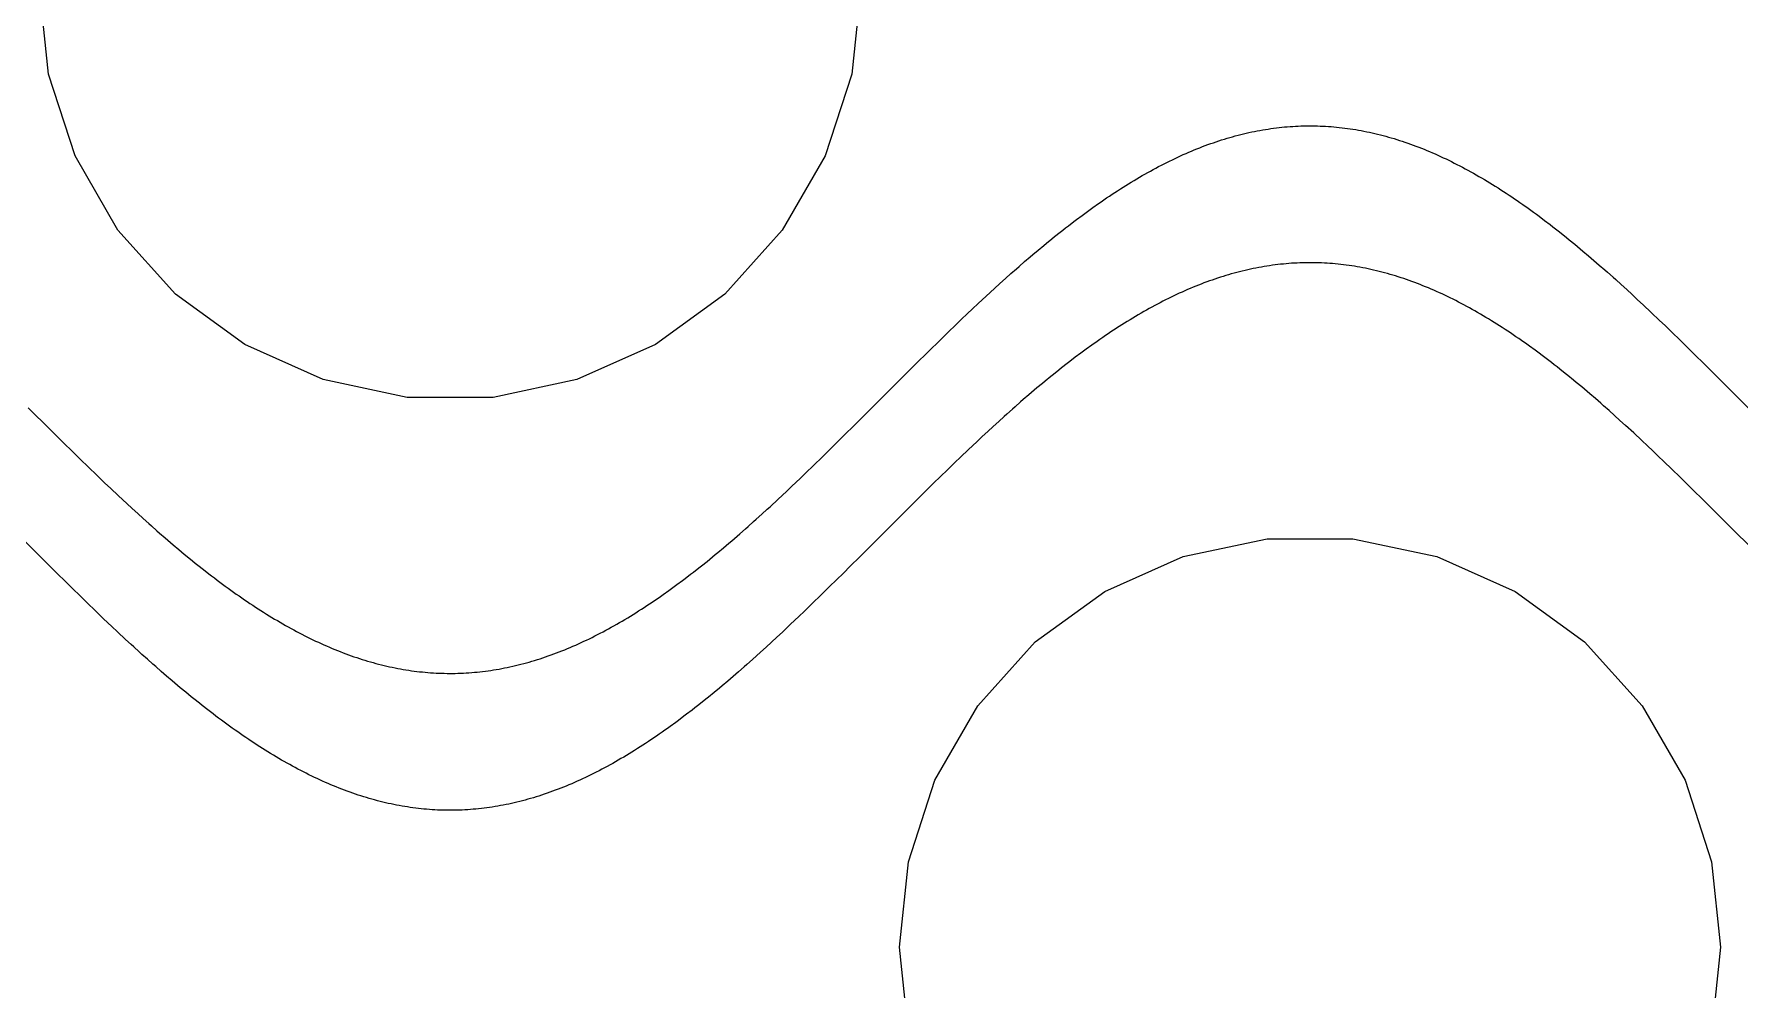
# Model space of a CAD drawing. Header units: metres. Extents: x -75 to 75, y 0 to 231.
# Drawn here: x -23.31 to 7.85, y 69.22 to 86.67 of the extents above; entities that cross this region are included whole.
import ezdxf

# ---------------------------------------------------------------- set-up
doc = ezdxf.new("R2010")
doc.units = ezdxf.units.M

msp = doc.modelspace()

# ---------------------------------------------------------------- linework, layer by layer
for p, q in [((-23.0441, 85.9407), (-23.2079, 87.5)), ((-8.20793, 87.5), (-8.37181, 85.9407)), ((-22.5595, 84.4495), (-23.0441, 85.9407)), ((-8.37181, 85.9407), (-8.85635, 84.4495)), ((-1.61369, 84.7418), (-1.56364, 84.7575)), ((-1.56364, 84.7575), (-1.51367, 84.7726)), ((-1.51367, 84.7726), (-1.4637, 84.7872)), ((-1.4637, 84.7872), (-1.41365, 84.8014)), ((-1.41365, 84.8014), (-1.36368, 84.8151)), ((-1.36368, 84.8151), (-1.31371, 84.8283)), ((-1.31371, 84.8283), (-1.26366, 84.8411)), ((-1.26366, 84.8411), (-1.21368, 84.8534)), ((-1.21368, 84.8534), (-1.16364, 84.8652)), ((-1.16364, 84.8652), (-1.11366, 84.8764)), ((-1.11366, 84.8764), (-1.06369, 84.8872)), ((-1.06369, 84.8872), (-1.01364, 84.8975)), ((-1.01364, 84.8975), (-0.963669, 84.9074)), ((-0.963669, 84.9074), (-0.913696, 84.9167)), ((-0.913696, 84.9167), (-0.863647, 84.9255)), ((-0.863647, 84.9255), (-0.813675, 84.9339)), ((-0.813675, 84.9339), (-0.763702, 84.9418)), ((-0.763702, 84.9418), (-0.713654, 84.9491)), ((-0.713654, 84.9491), (-0.663681, 84.956)), ((-0.663681, 84.956), (-0.613632, 84.9623)), ((-0.613632, 84.9623), (-0.56366, 84.9682)), ((-0.56366, 84.9682), (-0.513687, 84.9736)), ((-0.513687, 84.9736), (-0.463638, 84.9785)), ((-0.463638, 84.9785), (-0.413666, 84.9828)), ((-0.413666, 84.9828), (-0.363693, 84.9867)), ((-0.363693, 84.9867), (-0.313644, 84.9902)), ((-0.313644, 84.9902), (-0.263672, 84.993)), ((-0.263672, 84.993), (-0.213699, 84.9954)), ((-0.213699, 84.9954), (-0.163651, 84.9973)), ((-0.163651, 84.9973), (-0.113678, 84.9987)), ((-0.113678, 84.9987), (-0.063705, 84.9995)), ((-0.063705, 84.9995), (-0.013657, 84.9999)), ((-0.013657, 84.9999), (0.03624, 84.9998)), ((0.03624, 84.9998), (0.086289, 84.9992)), ((0.086289, 84.9992), (0.136261, 84.9981)), ((0.136261, 84.9981), (0.186234, 84.9965)), ((0.186234, 84.9965), (0.236282, 84.9944)), ((0.236282, 84.9944), (0.286255, 84.9918)), ((0.286255, 84.9918), (0.336227, 84.9886)), ((0.336227, 84.9886), (0.386276, 84.985)), ((0.386276, 84.985), (0.436249, 84.9809)), ((0.436249, 84.9809), (0.486221, 84.9763)), ((0.486221, 84.9763), (0.53627, 84.9712)), ((0.53627, 84.9712), (0.586243, 84.9656)), ((0.586243, 84.9656), (0.636292, 84.9596)), ((0.636292, 84.9596), (0.686264, 84.9529)), ((0.686264, 84.9529), (0.736237, 84.9458)), ((0.736237, 84.9458), (0.786285, 84.9383)), ((0.786285, 84.9383), (0.836258, 84.9302)), ((0.836258, 84.9302), (0.88623, 84.9216)), ((0.88623, 84.9216), (0.936279, 84.9126)), ((0.936279, 84.9126), (0.986252, 84.903)), ((0.986252, 84.903), (1.03622, 84.893)), ((1.03622, 84.893), (1.08627, 84.8824)), ((1.08627, 84.8824), (1.13625, 84.8714)), ((1.13625, 84.8714), (1.18622, 84.8599)), ((1.18622, 84.8599), (1.23627, 84.8479)), ((1.23627, 84.8479), (1.28624, 84.8354)), ((1.28624, 84.8354), (1.33629, 84.8225)), ((1.33629, 84.8225), (1.38626, 84.809)), ((1.38626, 84.809), (1.43623, 84.7951)), ((1.43623, 84.7951), (1.48628, 84.7807)), ((1.48628, 84.7807), (1.53625, 84.7658)), ((1.53625, 84.7658), (1.58623, 84.7504)), ((-21.7756, 83.0917), (-22.5595, 84.4495)), ((-8.85635, 84.4495), (-9.64027, 83.0917)), ((-2.41364, 84.4286), (-2.36366, 84.4516)), ((-2.36366, 84.4516), (-2.31369, 84.4741)), ((-2.31369, 84.4741), (-2.26364, 84.4962)), ((-2.26364, 84.4962), (-2.21367, 84.5179)), ((-2.21367, 84.5179), (-2.1637, 84.539)), ((-2.1637, 84.539), (-2.11365, 84.5598)), ((-2.11365, 84.5598), (-2.06367, 84.5801)), ((-2.06367, 84.5801), (-2.0137, 84.5999)), ((-2.0137, 84.5999), (-1.96365, 84.6193)), ((-1.96365, 84.6193), (-1.91368, 84.6382)), ((-1.91368, 84.6382), (-1.86363, 84.6566)), ((-1.86363, 84.6566), (-1.81366, 84.6746)), ((-1.81366, 84.6746), (-1.76369, 84.6921)), ((-1.76369, 84.6921), (-1.71364, 84.7092)), ((-1.71364, 84.7092), (-1.66367, 84.7257)), ((-1.66367, 84.7257), (-1.61369, 84.7418)), ((1.58623, 84.7504), (1.63628, 84.7346)), ((1.63628, 84.7346), (1.68625, 84.7183)), ((1.68625, 84.7183), (1.73622, 84.7015)), ((1.73622, 84.7015), (1.78627, 84.6842)), ((1.78627, 84.6842), (1.83624, 84.6665)), ((1.83624, 84.6665), (1.88629, 84.6484)), ((1.88629, 84.6484), (1.93626, 84.6297)), ((1.93626, 84.6297), (1.98624, 84.6106)), ((1.98624, 84.6106), (2.03629, 84.591)), ((2.03629, 84.591), (2.08626, 84.571)), ((2.08626, 84.571), (2.13623, 84.5505)), ((2.13623, 84.5505), (2.18628, 84.5296)), ((2.18628, 84.5296), (2.23625, 84.5081)), ((2.23625, 84.5081), (2.28622, 84.4863)), ((2.28622, 84.4863), (2.33627, 84.464)), ((2.33627, 84.464), (2.38625, 84.4412)), ((-3.01369, 84.1189), (-2.96364, 84.147)), ((-2.96364, 84.147), (-2.91367, 84.1747)), ((-2.91367, 84.1747), (-2.86369, 84.202)), ((-2.86369, 84.202), (-2.81364, 84.229)), ((-2.81364, 84.229), (-2.76367, 84.2554)), ((-2.76367, 84.2554), (-2.7137, 84.2815)), ((-2.7137, 84.2815), (-2.66365, 84.307)), ((-2.66365, 84.307), (-2.61368, 84.3322)), ((-2.61368, 84.3322), (-2.56371, 84.357)), ((-2.56371, 84.357), (-2.51366, 84.3813)), ((-2.51366, 84.3813), (-2.46368, 84.4051)), ((-2.46368, 84.4051), (-2.41364, 84.4286)), ((2.38625, 84.4412), (2.43622, 84.418)), ((2.43622, 84.418), (2.48627, 84.3945)), ((2.48627, 84.3945), (2.53624, 84.3703)), ((2.53624, 84.3703), (2.58629, 84.3459)), ((2.58629, 84.3459), (2.63626, 84.3209)), ((2.63626, 84.3209), (2.68623, 84.2955)), ((2.68623, 84.2955), (2.73628, 84.2697)), ((2.73628, 84.2697), (2.78625, 84.2435)), ((2.78625, 84.2435), (2.83623, 84.2168)), ((2.83623, 84.2168), (2.88628, 84.1898)), ((2.88628, 84.1898), (2.93625, 84.1623)), ((2.93625, 84.1623), (2.98622, 84.1344)), ((2.98622, 84.1344), (3.03627, 84.1061)), ((-3.51364, 83.8153), (-3.46367, 83.8474)), ((-3.46367, 83.8474), (-3.4137, 83.8792)), ((-3.4137, 83.8792), (-3.36365, 83.9105)), ((-3.36365, 83.9105), (-3.31367, 83.9415)), ((-3.31367, 83.9415), (-3.2637, 83.9721)), ((-3.2637, 83.9721), (-3.21365, 84.0022)), ((-3.21365, 84.0022), (-3.16368, 84.032)), ((-3.16368, 84.032), (-3.11363, 84.0614)), ((-3.11363, 84.0614), (-3.06366, 84.0903)), ((-3.06366, 84.0903), (-3.01369, 84.1189)), ((3.03627, 84.1061), (3.08624, 84.0773)), ((3.08624, 84.0773), (3.13629, 84.0482)), ((3.13629, 84.0482), (3.18626, 84.0186)), ((3.18626, 84.0186), (3.23624, 83.9886)), ((3.23624, 83.9886), (3.28629, 83.9583)), ((3.28629, 83.9583), (3.33626, 83.9275)), ((3.33626, 83.9275), (3.38623, 83.8964)), ((3.38623, 83.8964), (3.43628, 83.8649)), ((3.43628, 83.8649), (3.48625, 83.833)), ((3.48625, 83.833), (3.58627, 83.768)), ((-3.9637, 83.5094), (-3.86368, 83.5799)), ((-3.86368, 83.5799), (-3.81371, 83.6147)), ((-3.81371, 83.6147), (-3.76366, 83.6491)), ((-3.76366, 83.6491), (-3.71368, 83.683)), ((-3.71368, 83.683), (-3.66364, 83.7167)), ((-3.66364, 83.7167), (-3.61366, 83.7499)), ((-3.61366, 83.7499), (-3.56369, 83.7828)), ((-3.56369, 83.7828), (-3.51364, 83.8153)), ((3.58627, 83.768), (3.63625, 83.735)), ((3.63625, 83.735), (3.68622, 83.7016)), ((3.68622, 83.7016), (3.73627, 83.6678)), ((3.73627, 83.6678), (3.78624, 83.6336)), ((3.78624, 83.6336), (3.83629, 83.599)), ((3.83629, 83.599), (3.88626, 83.5641)), ((3.88626, 83.5641), (3.98628, 83.4933)), ((-4.41368, 83.1751), (-4.31366, 83.2517)), ((-4.31366, 83.2517), (-4.26369, 83.2896)), ((-4.26369, 83.2896), (-4.16367, 83.3642)), ((-4.16367, 83.3642), (-4.11369, 83.401)), ((-4.11369, 83.401), (-4.01367, 83.4737)), ((-4.01367, 83.4737), (-3.9637, 83.5094)), ((3.98628, 83.4933), (4.08623, 83.4211)), ((4.08623, 83.4211), (4.13628, 83.3845)), ((4.13628, 83.3845), (4.18625, 83.3475)), ((4.18625, 83.3475), (4.28627, 83.2726)), ((4.28627, 83.2726), (4.38629, 83.1963)), ((-20.7264, 81.9264), (-21.7756, 83.0917)), ((-9.64027, 83.0917), (-10.6895, 81.9264)), ((-4.81369, 82.8563), (-4.71367, 82.9379)), ((-4.71367, 82.9379), (-4.6637, 82.9781)), ((-4.6637, 82.9781), (-4.56367, 83.0579)), ((-4.56367, 83.0579), (-4.5137, 83.0972)), ((-4.5137, 83.0972), (-4.46365, 83.1364)), ((-4.46365, 83.1364), (-4.41368, 83.1751)), ((4.38629, 83.1963), (4.43626, 83.1577)), ((4.43626, 83.1577), (4.53629, 83.0795)), ((4.53629, 83.0795), (4.58626, 83.0399)), ((4.58626, 83.0399), (4.68628, 82.96)), ((4.68628, 82.96), (4.73625, 82.9195)), ((4.73625, 82.9195), (4.83627, 82.8378)), ((-5.2137, 82.5192), (-5.11368, 82.6051)), ((-5.11368, 82.6051), (-5.06371, 82.6476)), ((-5.06371, 82.6476), (-4.96368, 82.7319)), ((-4.96368, 82.7319), (-4.86366, 82.8152)), ((-4.86366, 82.8152), (-4.81369, 82.8563)), ((4.83627, 82.8378), (4.88625, 82.7965)), ((4.88625, 82.7965), (4.98627, 82.713)), ((4.98627, 82.713), (5.08629, 82.6285)), ((5.08629, 82.6285), (5.13626, 82.5858)), ((5.13626, 82.5858), (5.23628, 82.4997)), ((-5.56366, 82.211), (-5.46364, 82.3003)), ((-5.46364, 82.3003), (-5.36369, 82.3885)), ((-5.36369, 82.3885), (-5.31364, 82.4323)), ((-5.31364, 82.4323), (-5.2137, 82.5192)), ((-1.53625, 82.2658), (-1.58623, 82.2504)), ((-1.48628, 82.2807), (-1.53625, 82.2658)), ((-1.43623, 82.2951), (-1.48628, 82.2807)), ((-1.38626, 82.309), (-1.43623, 82.2951)), ((-1.33629, 82.3225), (-1.38626, 82.309)), ((-1.28624, 82.3354), (-1.33629, 82.3225)), ((-1.23627, 82.3479), (-1.28624, 82.3354)), ((-1.18622, 82.3599), (-1.23627, 82.3479)), ((-1.13625, 82.3714), (-1.18622, 82.3599)), ((-1.08627, 82.3824), (-1.13625, 82.3714)), ((-1.03622, 82.393), (-1.08627, 82.3824)), ((-0.986252, 82.403), (-1.03622, 82.393)), ((-0.936279, 82.4126), (-0.986252, 82.403)), ((-0.88623, 82.4216), (-0.936279, 82.4126)), ((-0.836258, 82.4302), (-0.88623, 82.4216)), ((-0.786285, 82.4383), (-0.836258, 82.4302)), ((-0.736237, 82.4458), (-0.786285, 82.4383)), ((-0.686264, 82.4529), (-0.736237, 82.4458)), ((-0.636292, 82.4596), (-0.686264, 82.4529)), ((-0.586243, 82.4656), (-0.636292, 82.4596)), ((-0.53627, 82.4712), (-0.586243, 82.4656)), ((-0.486221, 82.4763), (-0.53627, 82.4712)), ((-0.436249, 82.4809), (-0.486221, 82.4763)), ((-0.386276, 82.485), (-0.436249, 82.4809)), ((-0.336227, 82.4886), (-0.386276, 82.485)), ((-0.286255, 82.4918), (-0.336227, 82.4886)), ((-0.236282, 82.4944), (-0.286255, 82.4918)), ((-0.186234, 82.4965), (-0.236282, 82.4944)), ((-0.136261, 82.4981), (-0.186234, 82.4965)), ((-0.086289, 82.4992), (-0.136261, 82.4981)), ((-0.03624, 82.4998), (-0.086289, 82.4992)), ((0.013657, 82.4999), (-0.03624, 82.4998)), ((0.063705, 82.4995), (0.013657, 82.4999)), ((0.113678, 82.4987), (0.063705, 82.4995)), ((0.163651, 82.4973), (0.113678, 82.4987)), ((0.213699, 82.4954), (0.163651, 82.4973)), ((0.263672, 82.493), (0.213699, 82.4954)), ((0.313644, 82.4902), (0.263672, 82.493)), ((0.363693, 82.4867), (0.313644, 82.4902)), ((0.413666, 82.4828), (0.363693, 82.4867)), ((0.463638, 82.4785), (0.413666, 82.4828)), ((0.513687, 82.4736), (0.463638, 82.4785)), ((0.56366, 82.4682), (0.513687, 82.4736)), ((0.613632, 82.4623), (0.56366, 82.4682)), ((0.663681, 82.456), (0.613632, 82.4623)), ((0.713654, 82.4491), (0.663681, 82.456)), ((0.763702, 82.4418), (0.713654, 82.4491)), ((0.813675, 82.4339), (0.763702, 82.4418)), ((0.863647, 82.4255), (0.813675, 82.4339)), ((0.913696, 82.4167), (0.863647, 82.4255)), ((0.963669, 82.4074), (0.913696, 82.4167)), ((1.01364, 82.3975), (0.963669, 82.4074)), ((1.06369, 82.3872), (1.01364, 82.3975)), ((1.11366, 82.3764), (1.06369, 82.3872)), ((1.16364, 82.3652), (1.11366, 82.3764)), ((1.21368, 82.3534), (1.16364, 82.3652)), ((1.26366, 82.3411), (1.21368, 82.3534)), ((1.31371, 82.3283), (1.26366, 82.3411)), ((1.36368, 82.3151), (1.31371, 82.3283)), ((1.41365, 82.3014), (1.36368, 82.3151)), ((1.4637, 82.2872), (1.41365, 82.3014)), ((1.51367, 82.2726), (1.4637, 82.2872)), ((1.56364, 82.2575), (1.51367, 82.2726)), ((5.23628, 82.4997), (5.28625, 82.4563)), ((5.28625, 82.4563), (5.38628, 82.3687)), ((5.38628, 82.3687), (5.43625, 82.3245)), ((5.43625, 82.3245), (5.53627, 82.2356)), ((-5.9137, 81.8919), (-5.7637, 82.0299)), ((-5.7637, 82.0299), (-5.66368, 82.1208)), ((-5.66368, 82.1208), (-5.56366, 82.211)), ((-2.33627, 81.964), (-2.38625, 81.9412)), ((-2.28622, 81.9863), (-2.33627, 81.964)), ((-2.23625, 82.0081), (-2.28622, 81.9863)), ((-2.18628, 82.0296), (-2.23625, 82.0081)), ((-2.13623, 82.0505), (-2.18628, 82.0296)), ((-2.08626, 82.071), (-2.13623, 82.0505)), ((-2.03629, 82.091), (-2.08626, 82.071)), ((-1.98624, 82.1106), (-2.03629, 82.091)), ((-1.93626, 82.1297), (-1.98624, 82.1106)), ((-1.88629, 82.1484), (-1.93626, 82.1297)), ((-1.83624, 82.1665), (-1.88629, 82.1484)), ((-1.78627, 82.1842), (-1.83624, 82.1665)), ((-1.73622, 82.2015), (-1.78627, 82.1842)), ((-1.68625, 82.2183), (-1.73622, 82.2015)), ((-1.63628, 82.2346), (-1.68625, 82.2183)), ((-1.58623, 82.2504), (-1.63628, 82.2346)), ((1.61369, 82.2418), (1.56364, 82.2575)), ((1.66367, 82.2257), (1.61369, 82.2418)), ((1.71364, 82.2092), (1.66367, 82.2257)), ((1.76369, 82.1921), (1.71364, 82.2092)), ((1.81366, 82.1746), (1.76369, 82.1921)), ((1.86363, 82.1566), (1.81366, 82.1746)), ((1.91368, 82.1382), (1.86363, 82.1566)), ((1.96365, 82.1193), (1.91368, 82.1382)), ((2.0137, 82.0999), (1.96365, 82.1193)), ((2.06367, 82.0801), (2.0137, 82.0999)), ((2.11365, 82.0598), (2.06367, 82.0801)), ((2.1637, 82.039), (2.11365, 82.0598)), ((2.21367, 82.0179), (2.1637, 82.039)), ((2.26364, 81.9962), (2.21367, 82.0179)), ((2.31369, 81.9741), (2.26364, 81.9962)), ((2.36366, 81.9516), (2.31369, 81.9741)), ((5.53627, 82.2356), (5.58624, 82.1907)), ((5.58624, 82.1907), (5.68626, 82.1004)), ((5.68626, 82.1004), (5.78629, 82.0092)), ((5.78629, 82.0092), (5.88623, 81.9173)), ((-19.4579, 81.0049), (-20.7264, 81.9264)), ((-10.6895, 81.9264), (-11.9579, 81.0049)), ((-6.26366, 81.5636), (-6.16364, 81.6582)), ((-6.16364, 81.6582), (-6.06369, 81.7522)), ((-6.06369, 81.7522), (-5.9137, 81.8919)), ((-2.93625, 81.6623), (-2.98622, 81.6344)), ((-2.88628, 81.6898), (-2.93625, 81.6623)), ((-2.83623, 81.7168), (-2.88628, 81.6898)), ((-2.78625, 81.7435), (-2.83623, 81.7168)), ((-2.73628, 81.7697), (-2.78625, 81.7435)), ((-2.68623, 81.7955), (-2.73628, 81.7697)), ((-2.63626, 81.8209), (-2.68623, 81.7955)), ((-2.58629, 81.8459), (-2.63626, 81.8209)), ((-2.53624, 81.8703), (-2.58629, 81.8459)), ((-2.48627, 81.8945), (-2.53624, 81.8703)), ((-2.43622, 81.918), (-2.48627, 81.8945)), ((-2.38625, 81.9412), (-2.43622, 81.918)), ((2.41364, 81.9286), (2.36366, 81.9516)), ((2.46368, 81.9051), (2.41364, 81.9286)), ((2.51366, 81.8813), (2.46368, 81.9051)), ((2.56371, 81.857), (2.51366, 81.8813)), ((2.61368, 81.8322), (2.56371, 81.857)), ((2.66365, 81.807), (2.61368, 81.8322)), ((2.7137, 81.7815), (2.66365, 81.807)), ((2.76367, 81.7554), (2.7137, 81.7815)), ((2.81364, 81.729), (2.76367, 81.7554)), ((2.86369, 81.702), (2.81364, 81.729)), ((2.91367, 81.6747), (2.86369, 81.702)), ((2.96364, 81.647), (2.91367, 81.6747)), ((3.01369, 81.6189), (2.96364, 81.647)), ((5.88623, 81.9173), (5.98625, 81.8245)), ((5.98625, 81.8245), (6.08627, 81.731)), ((6.08627, 81.731), (6.23627, 81.5896)), ((-6.61369, 81.2276), (-6.4637, 81.3724)), ((-6.4637, 81.3724), (-6.36368, 81.4683)), ((-6.36368, 81.4683), (-6.26366, 81.5636)), ((-3.48625, 81.333), (-3.58627, 81.268)), ((-3.43628, 81.3649), (-3.48625, 81.333)), ((-3.38623, 81.3964), (-3.43628, 81.3649)), ((-3.33626, 81.4275), (-3.38623, 81.3964)), ((-3.28629, 81.4583), (-3.33626, 81.4275)), ((-3.23624, 81.4886), (-3.28629, 81.4583)), ((-3.18626, 81.5186), (-3.23624, 81.4886)), ((-3.13629, 81.5482), (-3.18626, 81.5186)), ((-3.08624, 81.5773), (-3.13629, 81.5482)), ((-3.03627, 81.6061), (-3.08624, 81.5773)), ((-2.98622, 81.6344), (-3.03627, 81.6061)), ((3.06366, 81.5903), (3.01369, 81.6189)), ((3.11363, 81.5614), (3.06366, 81.5903)), ((3.16368, 81.532), (3.11363, 81.5614)), ((3.21365, 81.5022), (3.16368, 81.532)), ((3.2637, 81.4721), (3.21365, 81.5022)), ((3.31367, 81.4415), (3.2637, 81.4721)), ((3.36365, 81.4105), (3.31367, 81.4415)), ((3.4137, 81.3792), (3.36365, 81.4105)), ((3.46367, 81.3474), (3.4137, 81.3792)), ((3.51364, 81.3153), (3.46367, 81.3474)), ((6.23627, 81.5896), (6.38626, 81.4467)), ((6.38626, 81.4467), (6.48628, 81.3506)), ((6.48628, 81.3506), (6.63628, 81.2057)), ((-6.96365, 80.8855), (-6.76369, 81.0816)), ((-6.76369, 81.0816), (-6.61369, 81.2276)), ((-3.88626, 81.0641), (-3.98628, 80.9933)), ((-3.83629, 81.099), (-3.88626, 81.0641)), ((-3.78624, 81.1336), (-3.83629, 81.099)), ((-3.73627, 81.1678), (-3.78624, 81.1336)), ((-3.68622, 81.2016), (-3.73627, 81.1678)), ((-3.63625, 81.235), (-3.68622, 81.2016)), ((-3.58627, 81.268), (-3.63625, 81.235)), ((3.56369, 81.2828), (3.51364, 81.3153)), ((3.61366, 81.2499), (3.56369, 81.2828)), ((3.66364, 81.2167), (3.61366, 81.2499)), ((3.71368, 81.183), (3.66364, 81.2167)), ((3.76366, 81.1491), (3.71368, 81.183)), ((3.81371, 81.1147), (3.76366, 81.1491)), ((3.86368, 81.0799), (3.81371, 81.1147)), ((3.9637, 81.0094), (3.86368, 81.0799)), ((6.63628, 81.2057), (6.73622, 81.1084)), ((6.73622, 81.1084), (6.88629, 80.9616)), ((-18.0256, 80.3671), (-19.4579, 81.0049)), ((-11.9579, 81.0049), (-13.3903, 80.3671)), ((-7.21367, 80.6385), (-6.96365, 80.8855)), ((-4.28627, 80.7726), (-4.38629, 80.6963)), ((-4.18625, 80.8475), (-4.28627, 80.7726)), ((-4.13628, 80.8845), (-4.18625, 80.8475)), ((-4.08623, 80.9211), (-4.13628, 80.8845)), ((-3.98628, 80.9933), (-4.08623, 80.9211)), ((4.01367, 80.9737), (3.9637, 81.0094)), ((4.11369, 80.901), (4.01367, 80.9737)), ((4.16367, 80.8642), (4.11369, 80.901)), ((4.26369, 80.7896), (4.16367, 80.8642)), ((4.31366, 80.7517), (4.26369, 80.7896)), ((4.41368, 80.6751), (4.31366, 80.7517)), ((6.88629, 80.9616), (7.03629, 80.814)), ((7.03629, 80.814), (7.18628, 80.6657)), ((-7.46368, 80.3899), (-7.21367, 80.6385)), ((-4.73625, 80.4195), (-4.83627, 80.3378)), ((-4.68628, 80.46), (-4.73625, 80.4195)), ((-4.58626, 80.5399), (-4.68628, 80.46)), ((-4.53629, 80.5795), (-4.58626, 80.5399)), ((-4.43626, 80.6577), (-4.53629, 80.5795)), ((-4.38629, 80.6963), (-4.43626, 80.6577)), ((4.46365, 80.6364), (4.41368, 80.6751)), ((4.5137, 80.5972), (4.46365, 80.6364)), ((4.56367, 80.5579), (4.5137, 80.5972)), ((4.6637, 80.4781), (4.56367, 80.5579)), ((4.71367, 80.4379), (4.6637, 80.4781)), ((4.81369, 80.3563), (4.71367, 80.4379)), ((7.18628, 80.6657), (7.48627, 80.3674)), ((-16.4919, 80.0411), (-18.0256, 80.3671)), ((-13.3903, 80.3671), (-14.9239, 80.0411)), ((-8.31367, 79.5409), (-7.46368, 80.3899)), ((-5.13626, 80.0858), (-5.23628, 79.9997)), ((-5.08629, 80.1285), (-5.13626, 80.0858)), ((-4.98627, 80.213), (-5.08629, 80.1285)), ((-4.88625, 80.2965), (-4.98627, 80.213)), ((-4.83627, 80.3378), (-4.88625, 80.2965)), ((4.86366, 80.3152), (4.81369, 80.3563)), ((4.96368, 80.2319), (4.86366, 80.3152)), ((5.06371, 80.1476), (4.96368, 80.2319)), ((5.11368, 80.1051), (5.06371, 80.1476)), ((5.2137, 80.0192), (5.11368, 80.1051)), ((7.48627, 80.3674), (8.23624, 79.618)), ((-23.4137, 79.8518), (-23.0137, 79.4528)), ((-14.9239, 80.0411), (-16.4919, 80.0411)), ((-5.43625, 79.8245), (-5.53627, 79.7356)), ((-5.38628, 79.8687), (-5.43625, 79.8245)), ((-5.28625, 79.9563), (-5.38628, 79.8687)), ((-5.23628, 79.9997), (-5.28625, 79.9563)), ((5.31364, 79.9323), (5.2137, 80.0192)), ((5.36369, 79.8885), (5.31364, 79.9323)), ((5.46364, 79.8003), (5.36369, 79.8885)), ((5.56366, 79.711), (5.46364, 79.8003)), ((-8.51364, 79.3421), (-8.31367, 79.5409)), ((-5.78629, 79.5092), (-5.88623, 79.4173)), ((-5.68626, 79.6004), (-5.78629, 79.5092)), ((-5.58624, 79.6907), (-5.68626, 79.6004)), ((-5.53627, 79.7356), (-5.58624, 79.6907)), ((5.66368, 79.6208), (5.56366, 79.711)), ((5.7637, 79.5299), (5.66368, 79.6208)), ((5.9137, 79.3919), (5.7637, 79.5299)), ((-23.0137, 79.4528), (-22.8637, 79.304)), ((-22.8637, 79.304), (-22.7637, 79.2051)), ((-22.7637, 79.2051), (-22.6137, 79.0574)), ((-8.76366, 79.0952), (-8.51364, 79.3421)), ((-6.08627, 79.231), (-6.23627, 79.0896)), ((-5.98625, 79.3245), (-6.08627, 79.231)), ((-5.88623, 79.4173), (-5.98625, 79.3245)), ((6.06369, 79.2522), (5.9137, 79.3919)), ((6.16364, 79.1582), (6.06369, 79.2522)), ((6.26366, 79.0636), (6.16364, 79.1582)), ((-22.6137, 79.0574), (-22.4637, 78.9105)), ((-22.4637, 78.9105), (-22.3137, 78.7646)), ((-9.06364, 78.802), (-8.91365, 78.9481)), ((-8.91365, 78.9481), (-8.76366, 79.0952)), ((-6.48628, 78.8506), (-6.63628, 78.7057)), ((-6.38626, 78.9467), (-6.48628, 78.8506)), ((-6.23627, 79.0896), (-6.38626, 78.9467)), ((6.36368, 78.9683), (6.26366, 79.0636)), ((6.4637, 78.8724), (6.36368, 78.9683)), ((6.61369, 78.7276), (6.4637, 78.8724)), ((-22.3137, 78.7646), (-22.1637, 78.6198)), ((-22.1637, 78.6198), (-22.0137, 78.4763)), ((-9.46365, 78.4179), (-9.31366, 78.5609)), ((-9.31366, 78.5609), (-9.21364, 78.6569)), ((-9.21364, 78.6569), (-9.06364, 78.802)), ((-6.73622, 78.6084), (-6.88629, 78.4616)), ((-6.63628, 78.7057), (-6.73622, 78.6084)), ((6.76369, 78.5816), (6.61369, 78.7276)), ((6.96365, 78.3855), (6.76369, 78.5816)), ((-22.0137, 78.4763), (-21.9137, 78.3814)), ((-21.9137, 78.3814), (-21.7637, 78.2402)), ((-21.7637, 78.2402), (-21.6137, 78.1007)), ((-9.71367, 78.1828), (-9.56367, 78.3234)), ((-9.56367, 78.3234), (-9.46365, 78.4179)), ((-7.03629, 78.314), (-7.18628, 78.1657)), ((-6.88629, 78.4616), (-7.03629, 78.314)), ((7.21367, 78.1385), (6.96365, 78.3855)), ((-21.6137, 78.1007), (-21.5137, 78.0085)), ((-21.5137, 78.0085), (-21.4137, 77.9172)), ((-21.4137, 77.9172), (-21.3137, 77.8267)), ((-10.1137, 77.8164), (-10.0137, 77.9068)), ((-10.0137, 77.9068), (-9.91364, 77.998)), ((-9.91364, 77.998), (-9.86366, 78.0439)), ((-9.86366, 78.0439), (-9.71367, 78.1828)), ((-7.18628, 78.1657), (-7.48627, 77.8674)), ((7.46368, 77.8899), (7.21367, 78.1385)), ((-23.1363, 77.0748), (-23.9362, 77.874)), ((-21.3137, 77.8267), (-21.2137, 77.7371)), ((-21.2137, 77.7371), (-21.1636, 77.6926)), ((-21.1636, 77.6926), (-21.0637, 77.6044)), ((-21.0637, 77.6044), (-21.0136, 77.5606)), ((-10.4137, 77.5506), (-10.3136, 77.6382)), ((-10.3136, 77.6382), (-10.2637, 77.6824)), ((-10.2637, 77.6824), (-10.1637, 77.7715)), ((-10.1637, 77.7715), (-10.1137, 77.8164)), ((-7.48627, 77.8674), (-8.23624, 77.118)), ((8.31367, 77.0409), (7.46368, 77.8899)), ((-21.0136, 77.5606), (-20.9137, 77.4738)), ((-20.9137, 77.4738), (-20.8137, 77.388)), ((-20.8137, 77.388), (-20.7637, 77.3455)), ((-20.7637, 77.3455), (-20.6637, 77.2614)), ((-10.8137, 77.2101), (-10.7137, 77.2936)), ((-10.7137, 77.2936), (-10.6136, 77.3782)), ((-10.6136, 77.3782), (-10.5637, 77.421)), ((-10.5637, 77.421), (-10.4636, 77.5071)), ((-10.4636, 77.5071), (-10.4137, 77.5506)), ((-2.31758, 77.1329), (-0.78392, 77.4589)), ((-0.78392, 77.4589), (0.78392, 77.4589)), ((0.78392, 77.4589), (2.31758, 77.1329)), ((-22.8863, 76.8264), (-23.1363, 77.0748)), ((-20.6637, 77.2614), (-20.5637, 77.1782)), ((-20.5637, 77.1782), (-20.5137, 77.1371)), ((-20.5137, 77.1371), (-20.4137, 77.0557)), ((-20.4137, 77.0557), (-20.3637, 77.0154)), ((-20.3637, 77.0154), (-20.3136, 76.9754)), ((-20.3136, 76.9754), (-20.2137, 76.8964)), ((-11.1137, 76.9663), (-11.0136, 77.0464)), ((-11.0136, 77.0464), (-10.9637, 77.0869)), ((-10.9637, 77.0869), (-10.8636, 77.1687)), ((-10.8636, 77.1687), (-10.8137, 77.2101)), ((-8.38623, 76.9687), (-8.53622, 76.8198)), ((-8.23624, 77.118), (-8.38623, 76.9687)), ((-3.75, 76.4951), (-2.31758, 77.1329)), ((2.31758, 77.1329), (3.75, 76.4951)), ((-22.7363, 76.6781), (-22.8863, 76.8264)), ((-22.5863, 76.5305), (-22.7363, 76.6781)), ((-20.2137, 76.8964), (-20.1137, 76.8186)), ((-20.1137, 76.8186), (-20.0637, 76.7802)), ((-20.0637, 76.7802), (-20.0137, 76.7421)), ((-20.0137, 76.7421), (-19.9637, 76.7043)), ((-19.9637, 76.7043), (-19.8637, 76.6298)), ((-11.5636, 76.6213), (-11.4637, 76.6957)), ((-11.4637, 76.6957), (-11.4137, 76.7334)), ((-11.4137, 76.7334), (-11.3137, 76.8098)), ((-11.3137, 76.8098), (-11.2637, 76.8484)), ((-11.2637, 76.8484), (-11.1636, 76.9267)), ((-11.1636, 76.9267), (-11.1137, 76.9663)), ((-8.63625, 76.7208), (-8.78624, 76.573)), ((-8.53622, 76.8198), (-8.63625, 76.7208)), ((-22.4863, 76.4326), (-22.5863, 76.5305)), ((-22.3363, 76.2865), (-22.4863, 76.4326)), ((-19.8637, 76.6298), (-19.8137, 76.5931)), ((-19.8137, 76.5931), (-19.7636, 76.5566)), ((-19.7636, 76.5566), (-19.7137, 76.5205)), ((-19.7137, 76.5205), (-19.6637, 76.4848)), ((-19.6637, 76.4848), (-19.6136, 76.4494)), ((-19.6136, 76.4494), (-19.5637, 76.4144)), ((-19.5637, 76.4144), (-19.5137, 76.3798)), ((-19.5137, 76.3798), (-19.4637, 76.3454)), ((-19.4637, 76.3454), (-19.4137, 76.3115)), ((-11.9637, 76.3376), (-11.8636, 76.4064)), ((-11.8636, 76.4064), (-11.8137, 76.4413)), ((-11.8137, 76.4413), (-11.7136, 76.5123)), ((-11.7136, 76.5123), (-11.6637, 76.5483)), ((-11.6637, 76.5483), (-11.6137, 76.5846)), ((-11.6137, 76.5846), (-11.5636, 76.6213)), ((-8.93623, 76.4261), (-9.08623, 76.2801)), ((-8.78624, 76.573), (-8.93623, 76.4261)), ((-5.01846, 75.5736), (-3.75, 76.4951)), ((3.75, 76.4951), (5.01846, 75.5736)), ((-22.1863, 76.1416), (-22.3363, 76.2865)), ((-22.0363, 75.9978), (-22.1863, 76.1416)), ((-19.4137, 76.3115), (-19.3636, 76.2779)), ((-19.3636, 76.2779), (-19.3137, 76.2447)), ((-19.3137, 76.2447), (-19.2637, 76.2119)), ((-19.2637, 76.2119), (-19.2136, 76.1794)), ((-19.2136, 76.1794), (-19.1637, 76.1474)), ((-19.1637, 76.1474), (-19.1137, 76.1157)), ((-19.1137, 76.1157), (-19.0636, 76.0844)), ((-19.0636, 76.0844), (-19.0137, 76.0535)), ((-19.0137, 76.0535), (-18.9637, 76.023)), ((-12.4637, 76.0161), (-12.4136, 76.0464)), ((-12.4136, 76.0464), (-12.3637, 76.0773)), ((-12.3637, 76.0773), (-12.3137, 76.1085)), ((-12.3137, 76.1085), (-12.2636, 76.1401)), ((-12.2636, 76.1401), (-12.2137, 76.172)), ((-12.2137, 76.172), (-12.1637, 76.2044)), ((-12.1637, 76.2044), (-12.1136, 76.2372)), ((-12.1136, 76.2372), (-12.0637, 76.2703)), ((-12.0637, 76.2703), (-11.9637, 76.3376)), ((-9.33624, 76.0393), (-9.48624, 75.8965)), ((-9.23622, 76.1352), (-9.33624, 76.0393)), ((-9.08623, 76.2801), (-9.23622, 76.1352)), ((-21.8863, 75.8555), (-22.0363, 75.9978)), ((-21.7863, 75.7614), (-21.8863, 75.8555)), ((-21.6363, 75.6216), (-21.7863, 75.7614)), ((-18.9637, 76.023), (-18.9137, 75.9929)), ((-18.9137, 75.9929), (-18.8637, 75.9632)), ((-18.8637, 75.9632), (-18.8137, 75.9339)), ((-18.8137, 75.9339), (-18.7637, 75.905)), ((-18.7637, 75.905), (-18.7137, 75.8765)), ((-18.7137, 75.8765), (-18.6636, 75.8485)), ((-18.6636, 75.8485), (-18.6137, 75.8208)), ((-18.6137, 75.8208), (-18.5637, 75.7935)), ((-18.5637, 75.7935), (-18.5136, 75.7668)), ((-18.5136, 75.7668), (-18.4637, 75.7404)), ((-18.4637, 75.7404), (-18.4137, 75.7143)), ((-13.0137, 75.7085), (-12.9636, 75.7343)), ((-12.9636, 75.7343), (-12.9137, 75.7607)), ((-12.9137, 75.7607), (-12.8637, 75.7874)), ((-12.8637, 75.7874), (-12.8136, 75.8145)), ((-12.8136, 75.8145), (-12.7637, 75.8421)), ((-12.7637, 75.8421), (-12.7137, 75.8701)), ((-12.7137, 75.8701), (-12.6637, 75.8984)), ((-12.6637, 75.8984), (-12.6137, 75.9272)), ((-12.6137, 75.9272), (-12.5637, 75.9564)), ((-12.5637, 75.9564), (-12.5137, 75.986)), ((-12.5137, 75.986), (-12.4637, 76.0161)), ((-9.63623, 75.7552), (-9.73625, 75.6618)), ((-9.48624, 75.8965), (-9.63623, 75.7552)), ((-21.5363, 75.5293), (-21.6363, 75.6216)), ((-21.4863, 75.4834), (-21.5363, 75.5293)), ((-21.3863, 75.3923), (-21.4863, 75.4834)), ((-18.4137, 75.7143), (-18.3636, 75.6889)), ((-18.3636, 75.6889), (-18.3137, 75.6638)), ((-18.3137, 75.6638), (-18.2637, 75.639)), ((-18.2637, 75.639), (-18.2137, 75.6148)), ((-18.2137, 75.6148), (-18.1637, 75.591)), ((-18.1637, 75.591), (-18.1136, 75.5676)), ((-18.1136, 75.5676), (-18.0637, 75.5447)), ((-18.0637, 75.5447), (-18.0137, 75.5222)), ((-18.0137, 75.5222), (-17.9636, 75.5003)), ((-17.9636, 75.5003), (-17.9137, 75.4787)), ((-17.9137, 75.4787), (-17.8637, 75.4575)), ((-17.8637, 75.4575), (-17.8136, 75.4369)), ((-17.8136, 75.4369), (-17.7637, 75.4166)), ((-17.7637, 75.4166), (-17.7137, 75.3969)), ((-13.7137, 75.3925), (-13.6636, 75.4121)), ((-13.6636, 75.4121), (-13.6137, 75.4322)), ((-13.6137, 75.4322), (-13.5637, 75.4527)), ((-13.5637, 75.4527), (-13.5136, 75.4738)), ((-13.5136, 75.4738), (-13.4637, 75.4952)), ((-13.4637, 75.4952), (-13.4137, 75.5171)), ((-13.4137, 75.5171), (-13.3636, 75.5396)), ((-13.3636, 75.5396), (-13.3137, 75.5624)), ((-13.3137, 75.5624), (-13.2637, 75.5856)), ((-13.2637, 75.5856), (-13.2137, 75.6093)), ((-13.2137, 75.6093), (-13.1637, 75.6335)), ((-13.1637, 75.6335), (-13.1136, 75.658)), ((-13.1136, 75.658), (-13.0637, 75.6831)), ((-13.0637, 75.6831), (-13.0137, 75.7085)), ((-9.93622, 75.4773), (-10.0362, 75.3863)), ((-9.83627, 75.5692), (-9.93622, 75.4773)), ((-9.73625, 75.6618), (-9.83627, 75.5692)), ((-6.06758, 74.4083), (-5.01846, 75.5736)), ((5.01846, 75.5736), (6.06758, 74.4083)), ((-21.3363, 75.3471), (-21.3863, 75.3923)), ((-21.2363, 75.2573), (-21.3363, 75.3471)), ((-21.1362, 75.1684), (-21.2363, 75.2573)), ((-21.0863, 75.1242), (-21.1362, 75.1684)), ((-20.9863, 75.0367), (-21.0863, 75.1242)), ((-17.7137, 75.3969), (-17.6637, 75.3776)), ((-17.6637, 75.3776), (-17.6137, 75.3587)), ((-17.6137, 75.3587), (-17.5637, 75.3404)), ((-17.5637, 75.3404), (-17.5137, 75.3225)), ((-17.5137, 75.3225), (-17.4637, 75.3051)), ((-17.4637, 75.3051), (-17.4136, 75.2881)), ((-17.4136, 75.2881), (-17.3637, 75.2716)), ((-17.3637, 75.2716), (-17.3137, 75.2556)), ((-17.3137, 75.2556), (-17.2636, 75.24)), ((-17.2636, 75.24), (-17.2137, 75.225)), ((-17.2137, 75.225), (-17.1637, 75.2104)), ((-17.1637, 75.2104), (-17.1136, 75.1963)), ((-17.1136, 75.1963), (-17.0637, 75.1826)), ((-17.0637, 75.1826), (-17.0137, 75.1695)), ((-17.0137, 75.1695), (-16.9637, 75.1569)), ((-16.9637, 75.1569), (-16.9137, 75.1447)), ((-16.9137, 75.1447), (-16.8636, 75.133)), ((-16.8636, 75.133), (-16.8137, 75.1218)), ((-16.8137, 75.1218), (-16.7637, 75.111)), ((-16.7637, 75.111), (-16.7136, 75.1008)), ((-16.7136, 75.1008), (-16.6637, 75.091)), ((-14.7636, 75.0889), (-14.7137, 75.0985)), ((-14.7137, 75.0985), (-14.6637, 75.1086)), ((-14.6637, 75.1086), (-14.6136, 75.1192)), ((-14.6136, 75.1192), (-14.5637, 75.1303)), ((-14.5637, 75.1303), (-14.5137, 75.1419)), ((-14.5137, 75.1419), (-14.4637, 75.154)), ((-14.4637, 75.154), (-14.4137, 75.1665)), ((-14.4137, 75.1665), (-14.3636, 75.1796)), ((-14.3636, 75.1796), (-14.3137, 75.1931)), ((-14.3137, 75.1931), (-14.2637, 75.2071)), ((-14.2637, 75.2071), (-14.2136, 75.2216)), ((-14.2136, 75.2216), (-14.1637, 75.2365)), ((-14.1637, 75.2365), (-14.1137, 75.252)), ((-14.1137, 75.252), (-14.0636, 75.2679)), ((-14.0636, 75.2679), (-14.0137, 75.2843)), ((-14.0137, 75.2843), (-13.9637, 75.3011)), ((-13.9637, 75.3011), (-13.9137, 75.3185)), ((-13.9137, 75.3185), (-13.8637, 75.3362)), ((-13.8637, 75.3362), (-13.8137, 75.3545)), ((-13.8137, 75.3545), (-13.7637, 75.3732)), ((-13.7637, 75.3732), (-13.7137, 75.3925)), ((-10.3362, 75.1184), (-10.4362, 75.0309)), ((-10.2863, 75.1624), (-10.3362, 75.1184)), ((-10.1862, 75.2513), (-10.2863, 75.1624)), ((-10.0362, 75.3863), (-10.1862, 75.2513)), ((-20.8862, 74.9502), (-20.9863, 75.0367)), ((-20.7863, 74.8647), (-20.8862, 74.9502)), ((-20.6863, 74.7803), (-20.7863, 74.8647)), ((-16.6637, 75.091), (-16.6137, 75.0818)), ((-16.6137, 75.0818), (-16.5636, 75.073)), ((-16.5636, 75.073), (-16.5137, 75.0648)), ((-16.5137, 75.0648), (-16.4637, 75.057)), ((-16.4637, 75.057), (-16.4137, 75.0497)), ((-16.4137, 75.0497), (-16.3637, 75.0429)), ((-16.3637, 75.0429), (-16.3137, 75.0366)), ((-16.3137, 75.0366), (-16.2637, 75.0308)), ((-16.2637, 75.0308), (-16.2137, 75.0255)), ((-16.2137, 75.0255), (-16.1636, 75.0208)), ((-16.1636, 75.0208), (-16.1137, 75.0164)), ((-16.1137, 75.0164), (-16.0637, 75.0126)), ((-16.0637, 75.0126), (-16.0136, 75.0093)), ((-16.0136, 75.0093), (-15.9637, 75.0065)), ((-15.9637, 75.0065), (-15.9137, 75.0042)), ((-15.9137, 75.0042), (-15.8636, 75.0024)), ((-15.8636, 75.0024), (-15.8137, 75.0011)), ((-15.8137, 75.0011), (-15.7637, 75.0003)), ((-15.7637, 75.0003), (-15.7137, 75)), ((-15.7137, 75), (-15.6637, 75.0002)), ((-15.6637, 75.0002), (-15.6136, 75.0008)), ((-15.6136, 75.0008), (-15.5637, 75.0021)), ((-15.5637, 75.0021), (-15.5137, 75.0037)), ((-15.5137, 75.0037), (-15.4636, 75.006)), ((-15.4636, 75.006), (-15.4137, 75.0086)), ((-15.4137, 75.0086), (-15.3637, 75.0118)), ((-15.3637, 75.0118), (-15.3136, 75.0155)), ((-15.3136, 75.0155), (-15.2637, 75.0197)), ((-15.2637, 75.0197), (-15.2137, 75.0243)), ((-15.2137, 75.0243), (-15.1637, 75.0295)), ((-15.1637, 75.0295), (-15.1137, 75.0352)), ((-15.1137, 75.0352), (-15.0637, 75.0414)), ((-15.0637, 75.0414), (-15.0137, 75.0481)), ((-15.0137, 75.0481), (-14.9637, 75.0552)), ((-14.9637, 75.0552), (-14.9136, 75.0629)), ((-14.9136, 75.0629), (-14.8637, 75.0711)), ((-14.8637, 75.0711), (-14.8137, 75.0797)), ((-14.8137, 75.0797), (-14.7636, 75.0889)), ((-10.6363, 74.859), (-10.7362, 74.7746)), ((-10.5363, 74.9445), (-10.6363, 74.859)), ((-10.4862, 74.9876), (-10.5363, 74.9445)), ((-10.4362, 75.0309), (-10.4862, 74.9876)), ((-20.6363, 74.7384), (-20.6863, 74.7803)), ((-20.5363, 74.6556), (-20.6363, 74.7384)), ((-20.4362, 74.574), (-20.5363, 74.6556)), ((-20.3863, 74.5335), (-20.4362, 74.574)), ((-20.2863, 74.4537), (-20.3863, 74.5335)), ((-11.0362, 74.5282), (-11.1362, 74.4484)), ((-10.9863, 74.5686), (-11.0362, 74.5282)), ((-10.8862, 74.6501), (-10.9863, 74.5686)), ((-10.7863, 74.7329), (-10.8862, 74.6501)), ((-10.7362, 74.7746), (-10.7863, 74.7329)), ((-20.2363, 74.4141), (-20.2863, 74.4537)), ((-20.1363, 74.3361), (-20.2363, 74.4141)), ((-20.0863, 74.2976), (-20.1363, 74.3361)), ((-20.0362, 74.2593), (-20.0863, 74.2976)), ((-19.9863, 74.2214), (-20.0362, 74.2593)), ((-19.9362, 74.1838), (-19.9863, 74.2214)), ((-19.8862, 74.1466), (-19.9362, 74.1838)), ((-11.4362, 74.2164), (-11.5363, 74.1416)), ((-11.3863, 74.2542), (-11.4362, 74.2164)), ((-11.2862, 74.3309), (-11.3863, 74.2542)), ((-11.2363, 74.3697), (-11.2862, 74.3309)), ((-11.1862, 74.409), (-11.2363, 74.3697)), ((-11.1362, 74.4484), (-11.1862, 74.409)), ((-6.85158, 73.0505), (-6.06758, 74.4083)), ((6.06758, 74.4083), (6.85158, 73.0505)), ((-19.8363, 74.1096), (-19.8862, 74.1466)), ((-19.7862, 74.073), (-19.8363, 74.1096)), ((-19.7363, 74.0368), (-19.7862, 74.073)), ((-19.6863, 74.0009), (-19.7363, 74.0368)), ((-19.6362, 73.9654), (-19.6863, 74.0009)), ((-19.5863, 73.9302), (-19.6362, 73.9654)), ((-19.5363, 73.8953), (-19.5863, 73.9302)), ((-19.4862, 73.8609), (-19.5363, 73.8953)), ((-19.4363, 73.8268), (-19.4862, 73.8609)), ((-11.9363, 73.8564), (-11.9862, 73.8223)), ((-11.8863, 73.8908), (-11.9363, 73.8564)), ((-11.8362, 73.9256), (-11.8863, 73.8908)), ((-11.7863, 73.9606), (-11.8362, 73.9256)), ((-11.7362, 73.9961), (-11.7863, 73.9606)), ((-11.6862, 74.032), (-11.7362, 73.9961)), ((-11.5862, 74.1048), (-11.6862, 74.032)), ((-11.5363, 74.1416), (-11.5862, 74.1048)), ((-19.3863, 73.793), (-19.4363, 73.8268)), ((-19.2863, 73.7267), (-19.3863, 73.793)), ((-19.1862, 73.6618), (-19.2863, 73.7267)), ((-19.1363, 73.63), (-19.1862, 73.6618)), ((-19.0862, 73.5985), (-19.1363, 73.63)), ((-19.0363, 73.5674), (-19.0862, 73.5985)), ((-18.9863, 73.5368), (-19.0363, 73.5674)), ((-12.3862, 73.5633), (-12.4362, 73.5327)), ((-12.3363, 73.5944), (-12.3862, 73.5633)), ((-12.2862, 73.6258), (-12.3363, 73.5944)), ((-12.2363, 73.6575), (-12.2862, 73.6258)), ((-12.1863, 73.6897), (-12.2363, 73.6575)), ((-12.1362, 73.7223), (-12.1863, 73.6897)), ((-12.0863, 73.7553), (-12.1362, 73.7223)), ((-11.9862, 73.8223), (-12.0863, 73.7553)), ((-18.9362, 73.5065), (-18.9863, 73.5368)), ((-18.8863, 73.4766), (-18.9362, 73.5065)), ((-18.8363, 73.4471), (-18.8863, 73.4766)), ((-18.7862, 73.418), (-18.8363, 73.4471)), ((-18.7363, 73.3894), (-18.7862, 73.418)), ((-18.6862, 73.3611), (-18.7363, 73.3894)), ((-18.6362, 73.3332), (-18.6862, 73.3611)), ((-18.5863, 73.3058), (-18.6362, 73.3332)), ((-18.5362, 73.2788), (-18.5863, 73.3058)), ((-18.4863, 73.2522), (-18.5362, 73.2788)), ((-18.4363, 73.2261), (-18.4863, 73.2522)), ((-12.9362, 73.2487), (-12.9862, 73.2226)), ((-12.8863, 73.2752), (-12.9362, 73.2487)), ((-12.8362, 73.3022), (-12.8863, 73.2752)), ((-12.7863, 73.3295), (-12.8362, 73.3022)), ((-12.7363, 73.3574), (-12.7863, 73.3295)), ((-12.6862, 73.3855), (-12.7363, 73.3574)), ((-12.6363, 73.4142), (-12.6862, 73.3855)), ((-12.5863, 73.4432), (-12.6363, 73.4142)), ((-12.5362, 73.4726), (-12.5863, 73.4432)), ((-12.4863, 73.5024), (-12.5362, 73.4726)), ((-12.4362, 73.5327), (-12.4863, 73.5024)), ((-18.3862, 73.2003), (-18.4363, 73.2261)), ((-18.3363, 73.175), (-18.3862, 73.2003)), ((-18.2863, 73.1502), (-18.3363, 73.175)), ((-18.2362, 73.1257), (-18.2863, 73.1502)), ((-18.1863, 73.1017), (-18.2362, 73.1257)), ((-18.1363, 73.0782), (-18.1863, 73.1017)), ((-18.0862, 73.055), (-18.1363, 73.0782)), ((-18.0363, 73.0324), (-18.0862, 73.055)), ((-17.9862, 73.0101), (-18.0363, 73.0324)), ((-17.9362, 72.9884), (-17.9862, 73.0101)), ((-17.8863, 72.967), (-17.9362, 72.9884)), ((-17.8362, 72.9462), (-17.8863, 72.967)), ((-17.7863, 72.9257), (-17.8362, 72.9462)), ((-17.7363, 72.9057), (-17.7863, 72.9257)), ((-13.6362, 72.923), (-13.6862, 72.9031)), ((-13.5863, 72.9434), (-13.6362, 72.923)), ((-13.5362, 72.9642), (-13.5863, 72.9434)), ((-13.4863, 72.9855), (-13.5362, 72.9642)), ((-13.4363, 73.0072), (-13.4863, 72.9855)), ((-13.3862, 73.0293), (-13.4363, 73.0072)), ((-13.3363, 73.052), (-13.3862, 73.0293)), ((-13.2863, 73.075), (-13.3363, 73.052)), ((-13.2362, 73.0985), (-13.2863, 73.075)), ((-13.1863, 73.1225), (-13.2362, 73.0985)), ((-13.1363, 73.1469), (-13.1863, 73.1225)), ((-13.0862, 73.1717), (-13.1363, 73.1469)), ((-13.0363, 73.1969), (-13.0862, 73.1717)), ((-12.9862, 73.2226), (-13.0363, 73.1969)), ((-7.33604, 71.5593), (-6.85158, 73.0505)), ((6.85158, 73.0505), (7.33604, 71.5593)), ((-17.6862, 72.8863), (-17.7363, 72.9057)), ((-17.6363, 72.8672), (-17.6862, 72.8863)), ((-17.5863, 72.8487), (-17.6363, 72.8672)), ((-17.5362, 72.8305), (-17.5863, 72.8487)), ((-17.4863, 72.8129), (-17.5362, 72.8305)), ((-17.4362, 72.7957), (-17.4863, 72.8129)), ((-17.3862, 72.779), (-17.4362, 72.7957)), ((-17.3363, 72.7628), (-17.3862, 72.779)), ((-17.2862, 72.747), (-17.3363, 72.7628)), ((-17.2363, 72.7317), (-17.2862, 72.747)), ((-17.1863, 72.7169), (-17.2363, 72.7317)), ((-17.1362, 72.7026), (-17.1863, 72.7169)), ((-17.0863, 72.6888), (-17.1362, 72.7026)), ((-17.0363, 72.6754), (-17.0863, 72.6888)), ((-16.9862, 72.6625), (-17.0363, 72.6754)), ((-16.9363, 72.6501), (-16.9862, 72.6625)), ((-16.8863, 72.6382), (-16.9363, 72.6501)), ((-16.8362, 72.6267), (-16.8863, 72.6382)), ((-16.7863, 72.6158), (-16.8362, 72.6267)), ((-16.7362, 72.6054), (-16.7863, 72.6158)), ((-16.6862, 72.5954), (-16.7362, 72.6054)), ((-14.6362, 72.6144), (-14.6863, 72.604)), ((-14.5863, 72.6253), (-14.6362, 72.6144)), ((-14.5363, 72.6366), (-14.5863, 72.6253)), ((-14.4862, 72.6485), (-14.5363, 72.6366)), ((-14.4363, 72.6608), (-14.4862, 72.6485)), ((-14.3863, 72.6736), (-14.4363, 72.6608)), ((-14.3362, 72.6869), (-14.3863, 72.6736)), ((-14.2863, 72.7007), (-14.3362, 72.6869)), ((-14.2362, 72.715), (-14.2863, 72.7007)), ((-14.1862, 72.7297), (-14.2362, 72.715)), ((-14.1363, 72.745), (-14.1862, 72.7297)), ((-14.0862, 72.7606), (-14.1363, 72.745)), ((-14.0363, 72.7768), (-14.0862, 72.7606)), ((-13.9863, 72.7934), (-14.0363, 72.7768)), ((-13.9362, 72.8106), (-13.9863, 72.7934)), ((-13.8863, 72.8281), (-13.9362, 72.8106)), ((-13.8363, 72.8462), (-13.8863, 72.8281)), ((-13.7862, 72.8647), (-13.8363, 72.8462)), ((-13.7363, 72.8837), (-13.7862, 72.8647)), ((-13.6862, 72.9031), (-13.7363, 72.8837)), ((-16.6363, 72.5859), (-16.6862, 72.5954)), ((-16.5862, 72.5769), (-16.6363, 72.5859)), ((-16.5363, 72.5684), (-16.5862, 72.5769)), ((-16.4863, 72.5604), (-16.5363, 72.5684)), ((-16.4362, 72.5529), (-16.4863, 72.5604)), ((-16.3863, 72.5459), (-16.4362, 72.5529)), ((-16.3363, 72.5394), (-16.3863, 72.5459)), ((-16.2862, 72.5333), (-16.3363, 72.5394)), ((-16.2363, 72.5278), (-16.2862, 72.5333)), ((-16.1862, 72.5228), (-16.2363, 72.5278)), ((-16.1362, 72.5183), (-16.1862, 72.5228)), ((-16.0863, 72.5143), (-16.1362, 72.5183)), ((-16.0362, 72.5108), (-16.0863, 72.5143)), ((-15.9863, 72.5077), (-16.0362, 72.5108)), ((-15.9363, 72.5052), (-15.9863, 72.5077)), ((-15.8862, 72.5031), (-15.9363, 72.5052)), ((-15.8363, 72.5016), (-15.8862, 72.5031)), ((-15.7863, 72.5006), (-15.8363, 72.5016)), ((-15.7362, 72.5001), (-15.7863, 72.5006)), ((-15.6863, 72.5), (-15.7362, 72.5001)), ((-15.6363, 72.5005), (-15.6863, 72.5)), ((-15.5862, 72.5014), (-15.6363, 72.5005)), ((-15.5363, 72.5029), (-15.5862, 72.5014)), ((-15.4862, 72.5049), (-15.5363, 72.5029)), ((-15.4362, 72.5073), (-15.4862, 72.5049)), ((-15.3863, 72.5103), (-15.4362, 72.5073)), ((-15.3362, 72.5137), (-15.3863, 72.5103)), ((-15.2863, 72.5177), (-15.3362, 72.5137)), ((-15.2363, 72.5222), (-15.2863, 72.5177)), ((-15.1862, 72.5272), (-15.2363, 72.5222)), ((-15.1363, 72.5326), (-15.1862, 72.5272)), ((-15.0863, 72.5385), (-15.1363, 72.5326)), ((-15.0362, 72.545), (-15.0863, 72.5385)), ((-14.9863, 72.552), (-15.0362, 72.545)), ((-14.9362, 72.5594), (-14.9863, 72.552)), ((-14.8862, 72.5673), (-14.9362, 72.5594)), ((-14.8363, 72.5758), (-14.8862, 72.5673)), ((-14.7862, 72.5847), (-14.8363, 72.5758)), ((-14.7363, 72.5941), (-14.7862, 72.5847)), ((-14.6863, 72.604), (-14.7363, 72.5941)), ((-7.5, 70), (-7.33604, 71.5593)), ((7.33604, 71.5593), (7.5, 70)), ((-7.33604, 68.4407), (-7.5, 70)), ((7.5, 70), (7.33604, 68.4407))]:
    msp.add_line(p, q)

doc.saveas('drawing.dxf')
